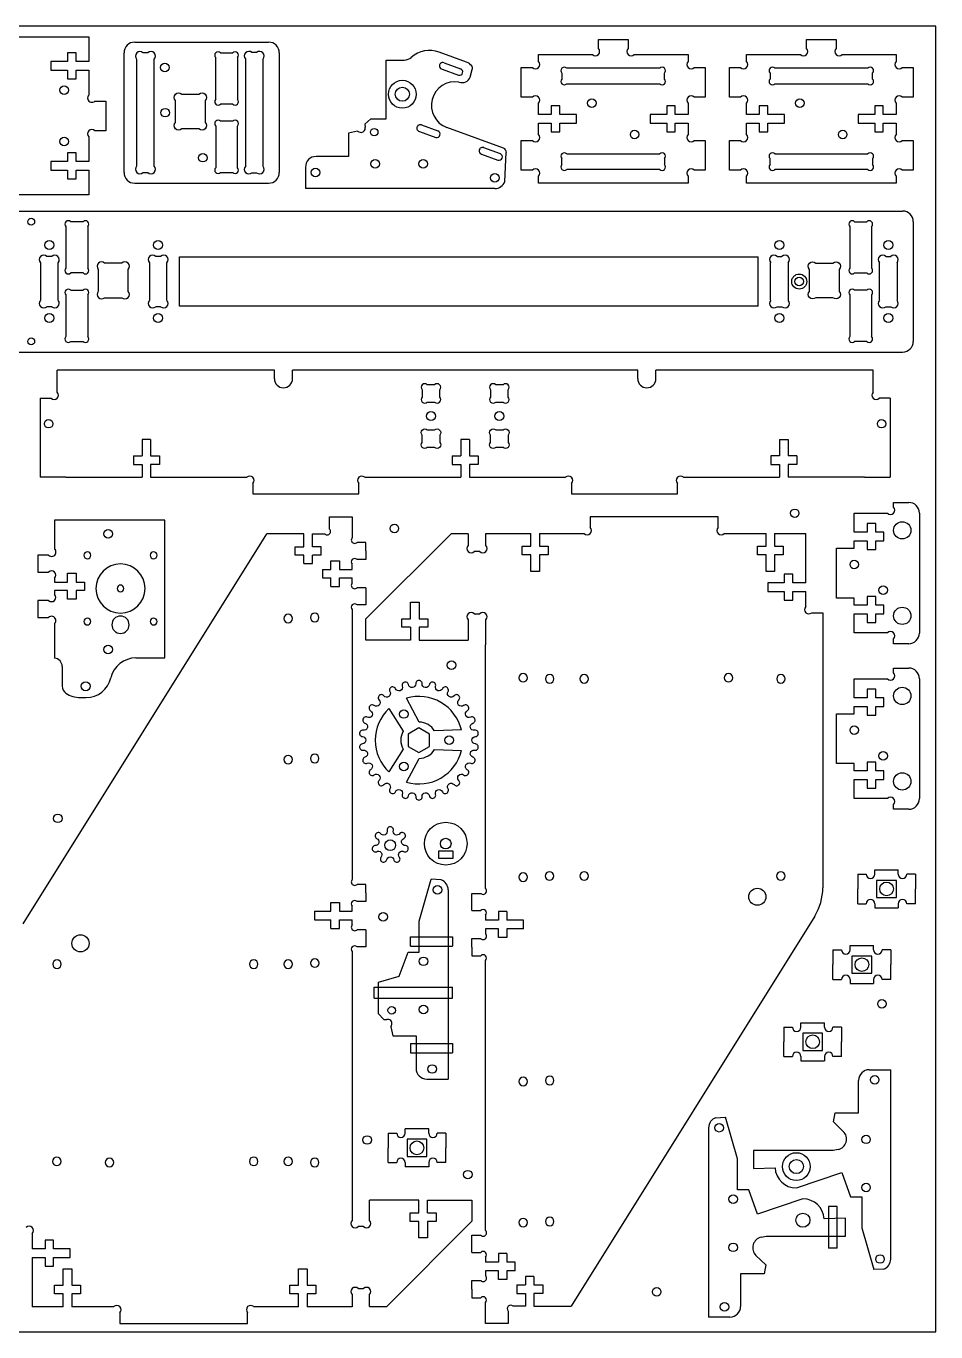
# Model space of a CAD drawing. Header units: millimetres. Extents: x 0 to 1250, y 0 to 611.
# Drawn here: x 824 to 1250, y 0 to 611 of the extents above; entities that cross this region are included whole.
import ezdxf

# ---------------------------------------------------------------- set-up
doc = ezdxf.new("R2010")
doc.units = ezdxf.units.MM
for name, color, linetype in [('helpline', 6, 'Continuous'), ('montaz', 3, 'Continuous'), ('montaz 0', 1, 'Continuous'), ('profil wew', 2, 'Continuous'), ('wybranie 1mm', 4, 'Continuous'), ('wybranie 4mm', 4, 'Continuous'), ('wybranie 5.2', 4, 'Continuous')]:
    doc.layers.add(name, color=color, linetype=linetype)

msp = doc.modelspace()

# ---------------------------------------------------------------- linework, layer by layer
for p, q in [((875.25, 603.5), (937.84, 603.5)), ((1030.49, 594.18), (1017.61, 598.87)), ((1092.14, 600.55), (1092.14, 604.72)), ((1092.14, 604.72), (1106.02, 604.72)), ((1106.02, 604.72), (1106.02, 600.55)), ((1189.48, 600.55), (1189.48, 604.72)), ((1189.48, 604.72), (1203.35, 604.72)), ((1203.35, 604.72), (1203.35, 600.55)), ((870.25, 542.5), (870.25, 598.5)), ((942.84, 598.5), (942.84, 542.5)), ((992.93, 567.6), (992.93, 595.14)), ((992.93, 595.14), (1001.32, 595.14)), ((1064.08, 594.44), (1064.08, 597.72)), ((1064.08, 597.72), (1089.32, 597.72)), ((1108.85, 597.72), (1134.08, 597.72)), ((1134.08, 597.72), (1134.08, 594.44)), ((1161.41, 594.44), (1161.41, 597.72)), ((1161.41, 597.72), (1186.65, 597.72)), ((1206.18, 597.72), (1231.41, 597.72)), ((1231.41, 597.72), (1231.41, 594.44)), ((1032.19, 587.18), (1033.16, 590.69)), ((1056.08, 577.74), (1056.08, 591.61)), ((1056.08, 591.61), (1061.25, 591.61)), ((1136.91, 591.61), (1142.08, 591.61)), ((1142.08, 591.61), (1142.08, 577.74)), ((1153.41, 577.74), (1153.41, 591.61)), ((1153.41, 591.61), (1158.59, 591.61)), ((1234.24, 591.61), (1239.41, 591.61)), ((1239.41, 591.61), (1239.41, 577.74)), ((1026.89, 584.83), (1027.07, 584.79)), ((1061.25, 577.74), (1056.08, 577.74)), ((1064.08, 569.61), (1064.08, 574.91)), ((1134.08, 574.91), (1134.08, 569.61)), ((1142.08, 577.74), (1136.91, 577.74)), ((1158.59, 577.74), (1153.41, 577.74)), ((1161.41, 569.61), (1161.41, 574.91)), ((1231.41, 574.91), (1231.41, 569.61)), ((1239.41, 577.74), (1234.24, 577.74)), ((1070.08, 569.61), (1064.08, 569.61)), ((1074.08, 573.68), (1070.08, 573.68)), ((1070.08, 573.68), (1070.08, 569.61)), ((1074.08, 569.61), (1074.08, 573.68)), ((1081.85, 569.61), (1074.08, 569.61)), ((1081.85, 565.61), (1081.85, 569.61)), ((1124.08, 569.61), (1116.32, 569.61)), ((1116.32, 569.61), (1116.32, 565.61)), ((1128.08, 573.68), (1124.08, 573.68)), ((1124.08, 573.68), (1124.08, 569.61)), ((1128.08, 569.61), (1128.08, 573.68)), ((1134.08, 569.61), (1128.08, 569.61)), ((1167.41, 569.61), (1161.41, 569.61)), ((1171.41, 573.68), (1167.41, 573.68)), ((1167.41, 573.68), (1167.41, 569.61)), ((1171.41, 569.61), (1171.41, 573.68)), ((1179.18, 569.61), (1171.41, 569.61)), ((1179.18, 565.61), (1179.18, 569.61)), ((1221.41, 569.61), (1213.65, 569.61)), ((1213.65, 569.61), (1213.65, 565.61)), ((1225.41, 573.68), (1221.41, 573.68)), ((1221.41, 573.68), (1221.41, 569.61)), ((1225.41, 569.61), (1225.41, 573.68)), ((1231.41, 569.61), (1225.41, 569.61)), ((982.93, 565.11), (985.62, 567.6)), ((982.93, 565.11), (983.04, 563.66)), ((985.62, 567.6), (992.93, 567.6)), ((1047.76, 553.84), (1021.23, 563.5)), ((1064.08, 565.61), (1070.08, 565.61)), ((1064.08, 560.32), (1064.08, 565.61)), ((1070.08, 565.61), (1070.08, 561.54)), ((1074.08, 561.54), (1074.08, 565.61)), ((1074.08, 565.61), (1081.85, 565.61)), ((1116.32, 565.61), (1124.08, 565.61)), ((1124.08, 565.61), (1124.08, 561.54)), ((1128.08, 561.54), (1128.08, 565.61)), ((1128.08, 565.61), (1134.08, 565.61)), ((1134.08, 565.61), (1134.08, 560.32)), ((1161.41, 560.32), (1161.41, 565.61)), ((1161.41, 565.61), (1167.41, 565.61)), ((1167.41, 565.61), (1167.41, 561.54)), ((1171.41, 561.54), (1171.41, 565.61)), ((1171.41, 565.61), (1179.18, 565.61)), ((1213.65, 565.61), (1221.41, 565.61)), ((1221.41, 565.61), (1221.41, 561.54)), ((1225.41, 561.54), (1225.41, 565.61)), ((1225.41, 565.61), (1231.41, 565.61)), ((1231.41, 565.61), (1231.41, 560.32)), ((979.52, 561.77), (975.31, 560.96)), ((975.31, 560.96), (975.31, 550)), ((1056.08, 543.61), (1056.08, 557.49)), ((1056.08, 557.49), (1061.25, 557.49)), ((1070.08, 561.54), (1074.08, 561.54)), ((1124.08, 561.54), (1128.08, 561.54)), ((1136.91, 557.49), (1142.08, 557.49)), ((1142.08, 557.49), (1142.08, 543.61)), ((1153.41, 543.61), (1153.41, 557.49)), ((1153.41, 557.49), (1158.59, 557.49)), ((1167.41, 561.54), (1171.41, 561.54)), ((1221.41, 561.54), (1225.41, 561.54)), ((1234.24, 557.49), (1239.41, 557.49)), ((1239.41, 557.49), (1239.41, 543.61)), ((975.31, 550), (960.11, 550)), ((1048.39, 538.29), (1049.07, 551.86)), ((955.11, 545), (955.11, 535)), ((1061.25, 543.61), (1056.08, 543.61)), ((1064.08, 537.5), (1064.08, 540.78)), ((1134.08, 540.78), (1134.08, 537.5)), ((1142.08, 543.61), (1136.91, 543.61)), ((1158.59, 543.61), (1153.41, 543.61)), ((1161.41, 537.5), (1161.41, 540.78)), ((1231.41, 540.78), (1231.41, 537.5)), ((1239.41, 543.61), (1234.24, 543.61)), ((875.25, 537.5), (937.84, 537.5)), ((1043.69, 535), (955.11, 535)), ((1134.08, 537.5), (1064.08, 537.5)), ((1231.41, 537.5), (1161.41, 537.5)), ((819.13, 524.48), (1234.41, 524.48)), ((1239.41, 519.48), (1239.41, 463.48)), ((819.13, 458.48), (1234.41, 458.48)), ((838.99, 439.68), (838.99, 450.02)), ((940.57, 450.02), (838.99, 450.02)), ((940.57, 446.02), (940.57, 450.02)), ((949.07, 446.02), (949.07, 450.02)), ((1110.54, 450.02), (949.07, 450.02)), ((1110.54, 446.02), (1110.54, 450.02)), ((1220.63, 450.02), (1119.04, 450.02)), ((1119.04, 446.02), (1119.04, 450.02)), ((1220.63, 439.68), (1220.63, 450.02)), ((830.99, 436.85), (830.99, 399.97)), ((830.99, 436.85), (836.16, 436.85)), ((1228.63, 436.85), (1223.45, 436.85)), ((1228.63, 436.85), (1228.63, 399.97)), ((878.69, 417.64), (878.69, 409.87)), ((882.69, 417.64), (878.69, 417.64)), ((882.69, 417.64), (882.69, 409.87)), ((1027.81, 417.64), (1027.81, 409.87)), ((1031.81, 417.64), (1027.81, 417.64)), ((1031.81, 417.64), (1031.81, 409.87)), ((1176.92, 417.64), (1176.92, 409.87)), ((1176.92, 417.64), (1180.92, 417.64)), ((1180.92, 417.64), (1180.92, 409.87)), ((874.62, 409.87), (874.62, 405.87)), ((874.62, 409.87), (878.69, 409.87)), ((882.69, 409.87), (886.76, 409.87)), ((886.76, 409.87), (886.76, 405.87)), ((1023.73, 409.87), (1023.73, 405.87)), ((1023.73, 409.87), (1027.81, 409.87)), ((1031.81, 409.87), (1035.88, 409.87)), ((1035.88, 409.87), (1035.88, 405.87)), ((1172.85, 409.87), (1172.85, 405.87)), ((1176.92, 409.87), (1172.85, 409.87)), ((1184.99, 409.87), (1180.92, 409.87)), ((1184.99, 409.87), (1184.99, 405.87)), ((874.62, 405.87), (878.69, 405.87)), ((878.69, 405.87), (878.69, 399.87)), ((886.76, 405.87), (882.69, 405.87)), ((882.69, 405.87), (882.69, 399.87)), ((1023.73, 405.87), (1027.81, 405.87)), ((1027.81, 405.87), (1027.81, 399.87)), ((1035.88, 405.87), (1031.81, 405.87)), ((1031.81, 405.87), (1031.81, 399.87)), ((1172.85, 405.87), (1176.92, 405.87)), ((1176.92, 405.87), (1176.92, 399.87)), ((1184.99, 405.87), (1180.92, 405.87)), ((1180.92, 405.87), (1180.92, 399.87)), ((842.99, 399.97), (830.99, 399.97)), ((842.99, 399.87), (842.99, 399.97)), ((842.99, 399.87), (878.69, 399.87)), ((882.69, 399.87), (927.67, 399.87)), ((982.83, 399.87), (1027.81, 399.87)), ((1031.81, 399.87), (1076.78, 399.87)), ((1131.94, 399.87), (1176.92, 399.87)), ((1216.63, 399.87), (1180.92, 399.87)), ((1216.63, 399.87), (1216.63, 399.97)), ((1216.63, 399.97), (1228.63, 399.97)), ((930.5, 397.04), (930.5, 392.07)), ((930.5, 392.07), (980, 392.07)), ((980, 392.07), (980, 397.04)), ((1079.61, 397.04), (1079.61, 392.07)), ((1079.61, 392.07), (1129.12, 392.07)), ((1129.12, 392.07), (1129.12, 397.04)), ((1230.22, 385.89), (1230.22, 388.11)), ((1230.22, 388.11), (1237.32, 388.11)), ((837.79, 379.77), (837.79, 366.3)), ((889.38, 379.77), (837.79, 379.77)), ((889.38, 315.35), (889.38, 379.77)), ((966.38, 375.64), (966.38, 381.4)), ((966.38, 381.4), (977.03, 381.4)), ((977.03, 381.4), (977.03, 372.23)), ((1148.13, 381.4), (1088.33, 381.4)), ((1088.33, 381.4), (1088.33, 376.43)), ((1148.13, 376.43), (1148.13, 381.4)), ((1211.84, 383.06), (1227.39, 383.06)), ((1211.84, 374.14), (1211.84, 383.06)), ((1242.32, 383.11), (1242.32, 327.02)), ((823.07, 190.87), (936.97, 373.4)), ((954.38, 373.4), (936.97, 373.4)), ((954.38, 367.4), (954.38, 373.4)), ((958.38, 373.4), (964.14, 373.4)), ((958.38, 367.4), (958.38, 373.4)), ((983.38, 333.6), (1023.25, 373.47)), ((1031.25, 373.47), (1023.25, 373.47)), ((1031.25, 373.47), (1031.25, 367.98)), ((1039.45, 367.98), (1039.45, 373.6)), ((1039.45, 373.6), (1060.53, 373.6)), ((1060.53, 367.6), (1060.53, 373.6)), ((1064.53, 373.6), (1064.53, 367.6)), ((1064.53, 373.6), (1085.5, 373.6)), ((1150.96, 373.6), (1170.57, 373.6)), ((1170.57, 367.6), (1170.57, 373.6)), ((1174.57, 373.6), (1174.57, 367.6)), ((1174.57, 373.6), (1189.11, 373.6)), ((1189.11, 350.52), (1189.11, 373.6)), ((1217.84, 374.14), (1211.84, 374.14)), ((1221.84, 378.22), (1217.84, 378.22)), ((1217.84, 378.22), (1217.84, 374.14)), ((1221.84, 374.14), (1221.84, 378.22)), ((1225.72, 374.14), (1221.84, 374.14)), ((1225.72, 370.14), (1225.72, 374.14)), ((950.31, 363.4), (950.31, 367.4)), ((950.31, 367.4), (954.38, 367.4)), ((962.45, 367.4), (958.38, 367.4)), ((962.45, 363.4), (962.45, 367.4)), ((977.03, 372.23), (977.03, 371.64)), ((983.38, 369.4), (979.28, 369.4)), ((983.38, 365.4), (983.38, 369.4)), ((1056.45, 363.6), (1056.45, 367.6)), ((1056.45, 367.6), (1060.53, 367.6)), ((1064.53, 367.6), (1068.6, 367.6)), ((1068.6, 367.6), (1068.6, 363.6)), ((1166.5, 363.6), (1166.5, 367.6)), ((1166.5, 367.6), (1170.57, 367.6)), ((1174.57, 367.6), (1178.64, 367.6)), ((1178.64, 367.6), (1178.64, 363.6)), ((1203.45, 343.4), (1203.45, 366.73)), ((1203.45, 366.73), (1211.84, 366.73)), ((1211.84, 370.14), (1217.84, 370.14)), ((1211.84, 366.73), (1211.84, 370.14)), ((1217.84, 370.14), (1217.84, 366.07)), ((1221.84, 366.07), (1221.84, 370.14)), ((1221.84, 370.14), (1225.72, 370.14)), ((834.97, 363.47), (829.99, 363.47)), ((829.99, 363.47), (829.99, 355.47)), ((954.38, 363.4), (950.31, 363.4)), ((954.38, 359.52), (954.38, 363.4)), ((958.38, 359.52), (958.38, 363.4)), ((962.45, 363.4), (958.38, 363.4)), ((967.03, 356.8), (967.03, 360.87)), ((967.03, 360.87), (971.03, 360.87)), ((971.03, 360.87), (971.03, 356.8)), ((983.38, 361.4), (979.28, 361.4)), ((983.38, 365.4), (983.38, 361.4)), ((1036.62, 365.15), (1034.08, 365.15)), ((1060.53, 363.6), (1056.45, 363.6)), ((1060.53, 355.84), (1060.53, 363.6)), ((1068.6, 363.6), (1064.53, 363.6)), ((1064.53, 363.6), (1064.53, 355.84)), ((1170.57, 363.6), (1166.5, 363.6)), ((1170.57, 355.84), (1170.57, 363.6)), ((1178.64, 363.6), (1174.57, 363.6)), ((1174.57, 363.6), (1174.57, 355.84)), ((1217.84, 366.07), (1221.84, 366.07)), ((829.99, 355.47), (834.97, 355.47)), ((843.79, 350.87), (843.79, 354.95)), ((843.79, 354.95), (847.79, 354.95)), ((847.79, 354.95), (847.79, 350.87)), ((954.38, 359.52), (958.38, 359.52)), ((963.15, 356.8), (967.03, 356.8)), ((963.15, 356.8), (963.15, 352.8)), ((971.03, 356.8), (977.03, 356.8)), ((977.03, 356.8), (977.03, 359.15)), ((1064.53, 355.84), (1060.53, 355.84)), ((1174.57, 355.84), (1170.57, 355.84)), ((1183.11, 354.6), (1179.11, 354.6)), ((1179.11, 354.6), (1179.11, 350.52)), ((1183.11, 350.52), (1183.11, 354.6)), ((837.79, 352.65), (837.79, 350.87)), ((837.79, 350.87), (843.79, 350.87)), ((847.79, 350.87), (851.68, 350.87)), ((851.68, 350.87), (851.68, 346.87)), ((963.15, 352.8), (967.03, 352.8)), ((967.03, 348.73), (967.03, 352.8)), ((967.03, 348.73), (971.03, 348.73)), ((971.03, 348.73), (971.03, 352.8)), ((971.03, 352.8), (977.03, 352.8)), ((977.03, 350.44), (977.03, 352.8)), ((1171.35, 350.52), (1171.35, 346.52)), ((1179.11, 350.52), (1171.35, 350.52)), ((1189.11, 350.52), (1183.11, 350.52)), ((834.97, 342.27), (829.99, 342.27)), ((829.99, 342.27), (829.99, 334.27)), ((843.79, 346.87), (837.79, 346.87)), ((837.79, 346.87), (837.79, 345.1)), ((843.79, 342.8), (843.79, 346.87)), ((847.79, 342.8), (843.79, 342.8)), ((851.68, 346.87), (847.79, 346.87)), ((847.79, 346.87), (847.79, 342.8)), ((983.38, 348.2), (979.28, 348.2)), ((983.38, 348.2), (983.38, 340.2)), ((1171.35, 346.52), (1179.11, 346.52)), ((1179.11, 346.52), (1179.11, 342.45)), ((1179.11, 342.45), (1183.11, 342.45)), ((1183.11, 342.45), (1183.11, 346.52)), ((1183.11, 346.52), (1189.11, 346.52)), ((1189.11, 339.35), (1189.11, 346.52)), ((1211.84, 343.4), (1203.45, 343.4)), ((1211.84, 339.98), (1211.84, 343.4)), ((1221.84, 344.05), (1217.84, 344.05)), ((1217.84, 344.05), (1217.84, 339.98)), ((1221.84, 339.98), (1221.84, 344.05)), ((977.03, 337.95), (977.03, 212.23)), ((983.38, 340.2), (979.28, 340.2)), ((1004.25, 333.7), (1004.25, 341.46)), ((1004.25, 341.46), (1008.25, 341.46)), ((1008.25, 341.46), (1008.25, 333.7)), ((1191.94, 336.52), (1197.11, 336.52)), ((1197.11, 336.52), (1197.11, 207.76)), ((1217.84, 339.98), (1211.84, 339.98)), ((1225.72, 339.98), (1221.84, 339.98)), ((1225.72, 335.98), (1225.72, 339.98)), ((829.99, 334.27), (834.97, 334.27)), ((837.79, 331.45), (837.79, 315.32)), ((983.38, 323.7), (983.38, 333.6)), ((1000.18, 329.7), (1000.18, 333.7)), ((1000.18, 333.7), (1004.25, 333.7)), ((1008.25, 333.7), (1012.32, 333.7)), ((1012.32, 333.7), (1012.32, 329.7)), ((1031.25, 333.22), (1031.25, 323.7)), ((1034.08, 336.05), (1036.62, 336.05)), ((1039.45, 321.5), (1039.45, 333.22)), ((1211.84, 335.98), (1217.84, 335.98)), ((1211.84, 327.06), (1211.84, 335.98)), ((1217.84, 335.98), (1217.84, 331.91)), ((1217.84, 331.91), (1221.84, 331.91)), ((1221.84, 331.91), (1221.84, 335.98)), ((1221.84, 335.98), (1225.72, 335.98)), ((1004.25, 329.7), (1000.18, 329.7)), ((1004.25, 329.7), (1004.25, 323.7)), ((1012.32, 329.7), (1008.25, 329.7)), ((1008.25, 329.7), (1008.25, 323.7)), ((1227.39, 327.06), (1211.84, 327.06)), ((1230.22, 322.02), (1230.22, 324.23)), ((1004.25, 323.7), (983.38, 323.7)), ((1008.25, 323.7), (1031.25, 323.7)), ((1039.35, 207.44), (1039.35, 321.5)), ((1039.45, 321.5), (1039.35, 321.5)), ((1237.32, 322.02), (1230.22, 322.02)), ((875.81, 315.35), (889.38, 315.35)), ((841.31, 311.35), (841.31, 302.18)), ((1211.84, 305.59), (1227.39, 305.59)), ((1211.84, 296.67), (1211.84, 305.59)), ((1230.22, 308.42), (1230.22, 310.64)), ((1230.22, 310.64), (1237.32, 310.64)), ((1242.32, 305.64), (1242.32, 249.55)), ((1221.84, 300.75), (1217.84, 300.75)), ((1217.84, 300.75), (1217.84, 296.67)), ((1221.84, 296.67), (1221.84, 300.75)), ((849.79, 296.81), (852.44, 296.81)), ((1217.84, 296.67), (1211.84, 296.67)), ((1225.72, 296.67), (1221.84, 296.67)), ((1225.72, 292.67), (1225.72, 296.67)), ((1203.45, 265.93), (1203.45, 289.26)), ((1203.45, 289.26), (1211.84, 289.26)), ((1211.84, 292.67), (1217.84, 292.67)), ((1211.84, 289.26), (1211.84, 292.67)), ((1217.84, 292.67), (1217.84, 288.6)), ((1217.84, 288.6), (1221.84, 288.6)), ((1221.84, 288.6), (1221.84, 292.67)), ((1221.84, 292.67), (1225.72, 292.67)), ((1211.84, 265.93), (1203.45, 265.93)), ((1211.84, 262.51), (1211.84, 265.93)), ((1221.84, 266.58), (1217.84, 266.58)), ((1217.84, 266.58), (1217.84, 262.51)), ((1221.84, 262.51), (1221.84, 266.58)), ((1217.84, 262.51), (1211.84, 262.51)), ((1211.84, 258.51), (1217.84, 258.51)), ((1211.84, 249.59), (1211.84, 258.51)), ((1217.84, 258.51), (1217.84, 254.44)), ((1225.72, 262.51), (1221.84, 262.51)), ((1221.84, 254.44), (1221.84, 258.51)), ((1221.84, 258.51), (1225.72, 258.51)), ((1225.72, 258.51), (1225.72, 262.51)), ((1217.84, 254.44), (1221.84, 254.44)), ((1227.39, 249.59), (1211.84, 249.59)), ((1230.22, 244.55), (1230.22, 246.76)), ((1237.32, 244.55), (1230.22, 244.55)), ((1213.42, 214.16), (1213.42, 207.26)), ((1213.42, 214.16), (1217.42, 214.16)), ((1221.42, 216.16), (1232.4, 216.16)), ((1221.42, 214.16), (1221.42, 216.16)), ((1232.4, 214.16), (1232.4, 216.16)), ((1240.4, 214.16), (1236.4, 214.16)), ((1240.4, 214.16), (1240.4, 207.26)), ((977.03, 212.23), (977.03, 211.64)), ((983.38, 209.4), (979.28, 209.4)), ((983.38, 205.4), (983.38, 209.4)), ((1008.36, 192.24), (1013.98, 211.79)), ((1018.57, 211.56), (1013.98, 211.79)), ((983.38, 205.4), (983.38, 201.4)), ((1021.86, 206.86), (1021.86, 118.28)), ((1033, 205.2), (1037.11, 205.2)), ((1033, 197.2), (1033, 205.2)), ((1213.42, 200.37), (1213.42, 207.26)), ((1240.4, 200.37), (1240.4, 207.26)), ((959.27, 196.8), (967.03, 196.8)), ((959.27, 196.8), (959.27, 192.8)), ((967.03, 200.87), (971.03, 200.87)), ((967.03, 196.8), (967.03, 200.87)), ((971.03, 200.87), (971.03, 196.8)), ((971.03, 196.8), (977.03, 196.8)), ((977.03, 196.8), (977.03, 199.15)), ((983.38, 201.4), (979.28, 201.4)), ((1033, 197.2), (1037.11, 197.2)), ((1049.35, 196.67), (1045.35, 196.67)), ((1045.35, 196.67), (1045.35, 192.6)), ((1049.35, 196.67), (1049.35, 192.6)), ((1213.42, 200.37), (1217.42, 200.37)), ((1221.42, 200.37), (1221.42, 198.37)), ((1221.42, 198.37), (1232.4, 198.37)), ((1232.4, 200.37), (1232.4, 198.37)), ((1240.4, 200.37), (1236.4, 200.37)), ((959.27, 192.8), (967.03, 192.8)), ((967.03, 188.73), (967.03, 192.8)), ((971.03, 192.8), (977.03, 192.8)), ((971.03, 188.73), (971.03, 192.8)), ((977.03, 190.44), (977.03, 192.8)), ((1008.36, 177.73), (1008.36, 192.24)), ((1039.35, 194.95), (1039.35, 192.6)), ((1045.35, 192.6), (1039.35, 192.6)), ((1057.11, 192.6), (1049.35, 192.6)), ((1057.11, 188.6), (1057.11, 192.6)), ((1193.32, 194.52), (1079.41, 12)), ((967.03, 188.73), (971.03, 188.73)), ((983.38, 188.2), (979.28, 188.2)), ((983.38, 188.2), (983.38, 180.2)), ((1033, 184), (1037.11, 184)), ((1033, 180), (1033, 184)), ((1039.35, 188.6), (1039.35, 186.24)), ((1045.35, 188.6), (1039.35, 188.6)), ((1045.35, 184.53), (1045.35, 188.6)), ((1049.35, 184.53), (1045.35, 184.53)), ((1057.11, 188.6), (1049.35, 188.6)), ((1049.35, 188.6), (1049.35, 184.53)), ((977.03, 177.95), (977.03, 63.9)), ((983.38, 180.2), (979.28, 180.2)), ((998.97, 166.42), (1003.08, 177.73)), ((1003.08, 177.73), (1008.36, 177.73)), ((1033, 180), (1033, 176)), ((1201.87, 178.73), (1201.87, 171.84)), ((1201.87, 178.73), (1205.87, 178.73)), ((1209.87, 180.73), (1220.86, 180.73)), ((1209.87, 178.73), (1209.87, 180.73)), ((1220.86, 178.73), (1220.86, 180.73)), ((1228.86, 178.73), (1224.86, 178.73)), ((1228.86, 178.73), (1228.86, 171.84)), ((1033, 176), (1037.11, 176)), ((1039.35, 173.17), (1039.35, 173.75)), ((1039.35, 47.44), (1039.35, 173.17)), ((1201.87, 164.94), (1201.87, 171.84)), ((1228.86, 164.94), (1228.86, 171.84)), ((989.27, 163.6), (998.97, 166.42)), ((989.27, 148.79), (989.27, 163.6)), ((1201.87, 164.94), (1205.87, 164.94)), ((1209.87, 164.94), (1209.87, 162.94)), ((1209.87, 162.94), (1220.86, 162.94)), ((1220.86, 164.94), (1220.86, 162.94)), ((1228.86, 164.94), (1224.86, 164.94)), ((991.75, 146.1), (989.27, 148.79)), ((991.75, 146.1), (993.21, 146.21)), ((995.1, 142.69), (995.91, 138.48)), ((1178.88, 142.63), (1178.88, 135.74)), ((1178.88, 142.63), (1182.88, 142.63)), ((1186.88, 144.63), (1197.87, 144.63)), ((1186.88, 142.63), (1186.88, 144.63)), ((1197.87, 142.63), (1197.87, 144.63)), ((1205.87, 142.63), (1201.87, 142.63)), ((1205.87, 142.63), (1205.87, 135.74)), ((995.91, 138.48), (1006.86, 138.48)), ((1006.86, 138.48), (1006.86, 123.28)), ((1178.88, 128.85), (1178.88, 135.74)), ((1205.87, 128.85), (1205.87, 135.74)), ((1178.88, 128.85), (1182.88, 128.85)), ((1186.88, 128.85), (1186.88, 126.85)), ((1197.87, 128.85), (1197.87, 126.85)), ((1205.87, 128.85), (1201.87, 128.85)), ((1186.88, 126.85), (1197.87, 126.85)), ((1218.87, 122.68), (1228.87, 122.68)), ((1228.87, 34.1), (1228.87, 122.68)), ((1011.86, 118.28), (1021.86, 118.28)), ((1213.87, 102.49), (1213.87, 117.68)), ((1146.96, 100.23), (1151.55, 100.46)), ((1157.17, 80.91), (1151.55, 100.46)), ((1202.11, 98.27), (1202.92, 102.49)), ((1206.7, 93.82), (1202.11, 98.27)), ((1202.92, 102.49), (1213.87, 102.49)), ((993.78, 93.01), (993.78, 86.12)), ((993.78, 93.01), (997.78, 93.01)), ((1012.76, 95.01), (1001.78, 95.01)), ((1001.78, 93.01), (1001.78, 95.01)), ((1012.76, 93.01), (1012.76, 95.01)), ((1020.76, 93.01), (1016.76, 93.01)), ((1020.76, 93.01), (1020.76, 86.12)), ((1143.67, 95.53), (1143.67, 6.95)), ((993.78, 79.23), (993.78, 86.12)), ((1020.76, 79.23), (1020.76, 86.12)), ((1157.17, 66.4), (1157.17, 80.91)), ((1201.96, 84.86), (1164.74, 84.86)), ((1164.74, 84.86), (1164.74, 76.47)), ((1204.24, 85.34), (1201.96, 84.86)), ((993.78, 79.23), (997.78, 79.23)), ((1001.78, 79.23), (1001.78, 77.23)), ((1012.76, 77.23), (1001.78, 77.23)), ((1012.76, 79.23), (1012.76, 77.23)), ((1020.76, 79.23), (1016.76, 79.23)), ((1164.74, 76.47), (1174.76, 76.81)), ((1184.74, 67.36), (1205.97, 74.54)), ((1205.97, 74.54), (1210.09, 63.23)), ((976.93, 63.9), (976.93, 52.18)), ((976.93, 63.9), (977.03, 63.9)), ((985.13, 52.18), (985.13, 61.7)), ((1008.13, 61.7), (985.13, 61.7)), ((1008.13, 55.7), (1008.13, 61.7)), ((1012.13, 55.7), (1012.13, 61.7)), ((1012.13, 61.7), (1033, 61.7)), ((1033, 61.7), (1033, 51.8)), ((1162.45, 66.4), (1157.17, 66.4)), ((1166.57, 55.09), (1162.45, 66.4)), ((1187.8, 62.27), (1166.57, 55.09)), ((1210.09, 63.23), (1215.37, 63.23)), ((1215.37, 63.23), (1215.37, 48.72)), ((1004.06, 51.7), (1004.06, 55.7)), ((1004.06, 55.7), (1008.13, 55.7)), ((1012.13, 55.7), (1016.2, 55.7)), ((1016.2, 55.7), (1016.2, 51.7)), ((982.3, 49.35), (979.76, 49.35)), ((1033, 51.8), (993.13, 11.93)), ((1008.13, 51.7), (1004.06, 51.7)), ((1008.13, 43.94), (1008.13, 51.7)), ((1016.2, 51.7), (1012.13, 51.7)), ((1012.13, 51.7), (1012.13, 43.94)), ((1207.8, 53.17), (1197.79, 52.83)), ((1207.8, 44.77), (1207.8, 53.17)), ((827.28, 46.05), (827.28, 38.88)), ((837.28, 42.95), (833.28, 42.95)), ((833.28, 42.95), (833.28, 38.88)), ((837.28, 38.88), (837.28, 42.95)), ((1012.13, 43.94), (1008.13, 43.94)), ((1033, 45.2), (1037.11, 45.2)), ((1033, 37.2), (1033, 45.2)), ((1168.3, 44.3), (1170.58, 44.77)), ((1170.58, 44.77), (1207.8, 44.77)), ((1215.37, 48.72), (1220.99, 29.17)), ((833.28, 38.88), (827.28, 38.88)), ((845.04, 38.88), (837.28, 38.88)), ((845.04, 34.88), (845.04, 38.88)), ((1033, 37.2), (1037.11, 37.2)), ((1049.35, 36.67), (1045.35, 36.67)), ((1045.35, 36.67), (1045.35, 32.6)), ((1049.35, 36.67), (1049.35, 32.6)), ((827.28, 34.88), (833.28, 34.88)), ((827.28, 34.88), (827.28, 11.8)), ((833.28, 34.88), (833.28, 30.8)), ((833.28, 30.8), (837.28, 30.8)), ((837.28, 30.8), (837.28, 34.88)), ((837.28, 34.88), (845.04, 34.88)), ((1039.35, 34.95), (1039.35, 32.6)), ((1045.35, 32.6), (1039.35, 32.6)), ((1053.23, 32.6), (1049.35, 32.6)), ((1053.23, 28.6), (1053.23, 32.6)), ((1165.84, 35.82), (1170.43, 31.36)), ((1170.43, 31.36), (1169.62, 27.15)), ((841.81, 29.56), (845.81, 29.56)), ((841.81, 21.8), (841.81, 29.56)), ((845.81, 29.56), (845.81, 21.8)), ((951.86, 21.8), (951.86, 29.56)), ((951.86, 29.56), (955.86, 29.56)), ((955.86, 29.56), (955.86, 21.8)), ((1039.35, 28.6), (1039.35, 26.25)), ((1045.35, 28.6), (1039.35, 28.6)), ((1045.35, 24.53), (1045.35, 28.6)), ((1049.35, 24.53), (1045.35, 24.53)), ((1049.35, 28.6), (1049.35, 24.53)), ((1053.23, 28.6), (1049.35, 28.6)), ((1058, 25.88), (1058, 22)), ((1062, 25.88), (1058, 25.88)), ((1062, 25.88), (1062, 22)), ((1169.62, 27.15), (1158.67, 27.15)), ((1158.67, 27.15), (1158.67, 11.95)), ((1225.58, 29.41), (1220.99, 29.17)), ((837.74, 17.8), (837.74, 21.8)), ((837.74, 21.8), (841.81, 21.8)), ((845.81, 21.8), (849.89, 21.8)), ((849.89, 21.8), (849.89, 17.8)), ((947.78, 17.8), (947.78, 21.8)), ((947.78, 21.8), (951.86, 21.8)), ((955.86, 21.8), (959.93, 21.8)), ((959.93, 21.8), (959.93, 17.8)), ((979.76, 20.25), (982.3, 20.25)), ((1033, 24), (1037.11, 24)), ((1033, 20), (1033, 24)), ((1033, 20), (1033, 16)), ((1053.93, 22), (1053.93, 18)), ((1053.93, 22), (1058, 22)), ((1062, 22), (1066.07, 22)), ((1066.07, 22), (1066.07, 18)), ((841.81, 17.8), (837.74, 17.8)), ((841.81, 11.8), (841.81, 17.8)), ((849.89, 17.8), (845.81, 17.8)), ((845.81, 17.8), (845.81, 11.8)), ((951.86, 17.8), (947.78, 17.8)), ((951.86, 11.8), (951.86, 17.8)), ((959.93, 17.8), (955.86, 17.8)), ((955.86, 17.8), (955.86, 11.8)), ((976.93, 17.42), (976.93, 11.8)), ((985.13, 11.93), (985.13, 17.42)), ((1033, 16), (1037.11, 16)), ((1039.35, 13.17), (1039.35, 13.75)), ((1039.35, 4), (1039.35, 13.17)), ((1053.93, 18), (1058, 18)), ((1058, 18), (1058, 12)), ((1066.07, 18), (1062, 18)), ((1062, 18), (1062, 12)), ((841.81, 11.8), (827.28, 11.8)), ((865.43, 11.8), (845.81, 11.8)), ((868.25, 8.97), (868.25, 4)), ((928.05, 4), (928.05, 8.97)), ((951.86, 11.8), (930.88, 11.8)), ((976.93, 11.8), (955.86, 11.8)), ((985.13, 11.93), (993.13, 11.93)), ((1050, 9.75), (1050, 4)), ((1058, 12), (1052.25, 12)), ((1062, 12), (1079.41, 12)), ((1153.67, 6.95), (1143.67, 6.95)), ((868.25, 4), (928.05, 4)), ((1050, 4), (1039.35, 4))]:
    msp.add_line(p, q)
msp.add_lwpolyline([(786.77, 606), (853.79, 606), (853.79, 594.38), (847.79, 594.38), (847.79, 598.46), (843.79, 598.46), (843.79, 594.38), (836.02, 594.38), (836.02, 590.38), (843.79, 590.38), (843.79, 586.31), (847.79, 586.31), (847.79, 590.38), (853.79, 590.38), (853.79, 578.76, 1), (856.62, 575.94), (861.79, 575.94), (861.79, 562.06), (856.62, 562.06, 1), (853.79, 559.23), (853.79, 547.61), (847.79, 547.61), (847.79, 551.68), (843.79, 551.68), (843.79, 547.61), (836.02, 547.61), (836.02, 543.61), (843.79, 543.61), (843.79, 539.54), (847.79, 539.54), (847.79, 543.61), (853.79, 543.61), (853.79, 531.99), (786.77, 531.99)], format="xyb")
for points in [[(1009.69, 303.3, 1.024491), (1006.69, 303.3, -0.971941), (1003.32, 302.89, 1.024491), (1000.41, 302.18, -0.971941), (997.23, 300.97, 1.024491), (994.57, 299.58, -0.971941), (991.77, 297.65, 1.024491), (989.53, 295.66, -0.971941), (987.28, 293.11, 1.024491), (985.57, 290.64, -0.971941), (983.99, 287.64, 1.024491), (982.93, 284.83, -0.971941), (982.12, 281.53, 1.024491), (981.75, 278.55, -0.971941), (981.75, 275.16, 1.024491), (982.12, 272.18, -0.971941), (982.93, 268.88, 1.024491), (983.99, 266.07, -0.971941), (985.57, 263.06, 1.024491), (987.28, 260.6, -0.971941), (989.53, 258.05, 1.024491), (991.77, 256.06, -0.971941), (994.57, 254.13, 1.024491), (997.23, 252.74, -0.971941), (1000.41, 251.53, 1.024491), (1003.32, 250.82, -0.971941), (1006.69, 250.41, 1.024491), (1009.69, 250.41, -0.971941), (1013.06, 250.82, 1.024491), (1015.98, 251.53, -0.971941), (1019.15, 252.74, 1.024491), (1021.81, 254.13, -0.971941), (1024.61, 256.06, 1.024491), (1026.85, 258.05, -0.971941), (1029.1, 260.6, 1.024491), (1030.81, 263.06, -0.971941), (1032.39, 266.07, 1.024491), (1033.45, 268.88, -0.971941), (1034.26, 272.18, 1.024491), (1034.63, 275.16, -0.971941), (1034.63, 278.55, 1.024491), (1034.26, 281.53, -0.971941), (1033.45, 284.83, 1.024491), (1032.39, 287.64, -0.971941), (1030.81, 290.64, 1.024491), (1029.1, 293.11, -0.971941), (1026.85, 295.66, 1.024491), (1024.61, 297.65, -0.971941), (1021.81, 299.58, 1.024491), (1019.15, 300.97, -0.971941), (1015.98, 302.18, 1.024491), (1013.06, 302.89, -0.971941)], [(996.27, 234.71, 1.090298), (993.28, 234.71, -0.90226), (990.23, 233.25, 1.090298), (988.37, 230.91, -0.90226), (987.61, 227.61, 1.090298), (988.28, 224.7, -0.90226), (990.39, 222.05, 1.090298), (993.08, 220.76, -0.90226), (996.46, 220.76, 1.090298), (999.16, 222.05, -0.90226), (1001.27, 224.7, 1.090298), (1001.93, 227.61, -0.90226), (1001.18, 230.91, 1.090298), (999.31, 233.25, -0.90226)]]:
    msp.add_lwpolyline(points, format="xyb", close=True)
msp.add_circle((1020.72, 228.46), 10)
for centre, radius, start, end in [((875.25, 598.5), 5, 90, 180), ((937.84, 598.5), 5, 0, 90), ((1013.24, 586.56), 13.06, 70.43016, 131.27692), ((1090.73, 599.13), 2, 225, 45), ((1107.44, 599.13), 2, 135, 315), ((1188.06, 599.13), 2, 225, 45), ((1204.77, 599.13), 2, 135, 315), ((1001.32, 600.14), 5, 270, 311.27692), ((1028.78, 589.49), 5, 35.21052, 70), ((1062.67, 593.03), 2, 225, 45), ((1135.5, 593.03), 2, 135, 315), ((1160, 593.03), 2, 225, 45), ((1232.83, 593.03), 2, 135, 315), ((1028.44, 588.55), 4, 250, 340), ((1031.23, 591.22), 2, 344.64948, 35.21052), ((1025.11, 573.89), 11.09, 80.79041, 249.49457), ((1062.67, 576.32), 2, 315, 135), ((1135.5, 576.32), 2, 45, 225), ((1160, 576.32), 2, 315, 135), ((1232.83, 576.32), 2, 45, 225), ((981.08, 563.29), 2, 257.08826, 10.48735), ((981.59, 565.53), 4.29, 241.22788, 257.10156), ((1062.67, 558.9), 2, 225, 45), ((1135.5, 558.9), 2, 135, 315), ((1160, 558.9), 2, 225, 45), ((1232.83, 558.9), 2, 135, 315), ((960.11, 545), 5, 90, 180), ((1047.08, 551.96), 2, 357.10649, 70), ((1062.67, 542.2), 2, 315, 135), ((1135.5, 542.2), 2, 45, 225), ((1160, 542.2), 2, 315, 135), ((1232.83, 542.2), 2, 45, 225), ((875.25, 542.5), 5, 180, 270), ((937.84, 542.5), 5, 270, 0), ((1043.69, 540), 5, 270, 340), ((1234.41, 519.48), 5, 0, 90), ((1234.41, 463.48), 5, 270, 0), ((944.82, 446.02), 4.25, 180, 0), ((1114.79, 446.02), 4.25, 180, 0), ((837.57, 438.26), 2, 225, 45), ((1222.04, 438.26), 2, 135, 315), ((929.08, 398.46), 2, 315, 135), ((981.42, 398.46), 2, 45, 225), ((1078.2, 398.46), 2, 315, 135), ((1130.53, 398.46), 2, 45, 225), ((1228.81, 384.48), 2, 225, 45), ((1237.32, 383.11), 5, 0, 90), ((965.26, 374.52), 1.59, 224.99998, 44.99998), ((1086.92, 375.01), 2, 225, 45), ((1149.54, 375.01), 2, 135, 315), ((978.15, 370.52), 1.59, 134.99998, 314.99998), ((1032.67, 366.56), 2, 135, 315), ((1038.04, 366.56), 2, 225, 45), ((836.39, 364.88), 2, 224.48677, 45.51327), ((978.15, 360.28), 1.59, 45.00002, 225.00002), ((836.38, 354.06), 2, 314.99999, 134.99998), ((978.15, 349.32), 1.59, 134.99998, 314.99998), ((836.38, 343.69), 2, 225.00002, 45.00001), ((978.15, 339.08), 1.59, 45.00002, 225.00002), ((1032.67, 334.64), 2, 45, 225), ((1038.04, 334.64), 2, 315, 135), ((1190.52, 337.94), 2, 135, 315), ((836.38, 332.86), 2, 314.99996, 135), ((1228.81, 325.65), 2, 315, 135), ((1237.32, 327.02), 5, 270, 0), ((837.31, 311.35), 4, 0, 83.03169), ((875.81, 303.35), 12, 90, 166.86729), ((852.44, 308.81), 12, 270, 346.86729), ((1228.81, 307), 2, 225, 45), ((1237.32, 305.64), 5, 0, 90), ((845.31, 302.18), 4, 180, 235.89853), ((849.79, 308.81), 12, 235.89853, 270), ((1228.81, 248.18), 2, 315, 135), ((1237.32, 249.55), 5, 270, 0), ((1219.42, 214.16), 2, 180, 0), ((1234.4, 214.16), 2, 180, 0), ((978.15, 210.52), 1.59, 134.99998, 314.99998), ((1016.86, 206.86), 5, 0, 70), ((1172.11, 207.76), 25, 328.03377, 0), ((978.15, 200.28), 1.59, 45.00002, 225.00002), ((1038.23, 206.32), 1.59, 225.00002, 45.00002), ((1219.42, 200.37), 2, 0, 180), ((1234.4, 200.37), 2, 0, 180), ((1038.23, 196.08), 1.59, 314.99998, 134.99998), ((978.15, 189.32), 1.59, 134.99998, 314.99998), ((1038.23, 185.12), 1.59, 225.00002, 45.00002), ((978.15, 179.08), 1.59, 45.00002, 225.00002), ((1207.87, 178.73), 2, 180, 0), ((1222.86, 178.73), 2, 180, 0), ((1038.23, 174.88), 1.59, 314.99998, 134.99998), ((1207.87, 164.94), 2, 0, 180), ((1222.86, 164.94), 2, 0, 180), ((993.57, 144.25), 2, 347.10156, 100.47405), ((991.34, 144.76), 4.29, 331.22788, 347.10156), ((1184.88, 142.63), 2, 180, 0), ((1199.87, 142.63), 2, 180, 0), ((1184.88, 128.85), 2, 0, 180), ((1199.87, 128.85), 2, 0, 180), ((1011.86, 123.28), 5, 180, 270), ((1218.87, 117.68), 5, 90, 180), ((1148.67, 95.53), 5, 110, 180), ((999.78, 93.01), 2, 180, 0), ((1014.76, 93.01), 2, 180, 0), ((1203.22, 90.23), 5, 281.8034, 45.85877), ((999.78, 79.23), 2, 0, 180), ((1014.76, 79.23), 2, 0, 180), ((1184.74, 77.36), 10, 183.18595, 270), ((1187.8, 52.27), 10, 3.18595, 90), ((825.86, 47.46), 2, 315, 135), ((978.35, 50.76), 2, 135, 315), ((983.72, 50.76), 2, 225, 45), ((1038.23, 46.32), 1.59, 225.00002, 45.00002), ((1169.33, 39.4), 5, 101.8034, 225.85877), ((1038.23, 36.08), 1.59, 314.99998, 134.99998), ((1223.87, 34.1), 5, 290, 0), ((1038.23, 25.12), 1.59, 225.00002, 45.00002), ((978.35, 18.84), 2, 45, 225), ((983.72, 18.84), 2, 315, 135), ((866.84, 10.39), 2, 315, 135), ((929.47, 10.39), 2, 45, 225), ((1038.23, 14.88), 1.59, 314.99998, 134.99998), ((1051.12, 10.88), 1.59, 44.99998, 224.99998), ((1153.67, 11.95), 5, 270, 0)]:
    msp.add_arc(centre, radius, start, end)
at = {"layer": 'helpline'}
for p, q in [((1250, 611), (0, 611)), ((1250, 0), (1250, 611)), ((0, 0), (1250, 0))]:
    msp.add_line(p, q, dxfattribs=at)
at = {"layer": 'montaz'}
for centre, radius in [((889.3, 591.59), 2), ((1089.08, 574.91), 2), ((1186.41, 574.91), 2), ((1109.08, 560.32), 2), ((1206.41, 560.32), 2), ((842.29, 557), 2), ((907.14, 549.42), 2), ((959.83, 542.5), 2), ((1043.69, 540), 2), ((835.29, 508.56), 2.1), ((1176.82, 508.56), 2.1), ((886.19, 474.4), 2.1), ((1227.73, 474.4), 2.1), ((834.99, 424.95), 2), ((1224.63, 424.95), 2), ((1183.96, 383.04), 2), ((996.69, 375.95), 2), ((1211.84, 359.06), 2), ((1225.39, 347.06), 2), ((1211.84, 281.59), 2), ((839.26, 240.3), 2), ((994.77, 227.71), 2.5), ((1020.72, 228.46), 2.5), ((1226.91, 207.26), 3.2), ((1215.37, 171.84), 3.2), ((1192.38, 135.74), 3.2), ((1014.36, 123.01), 2), ((1221.37, 117.96), 2), ((1148.67, 95.53), 2), ((1007.27, 86.12), 3.2), ((1223.87, 34.1), 2), ((1119.4, 18.7), 2), ((1151.17, 11.68), 2)]:
    msp.add_circle(centre, radius, dxfattribs=at)
for centre, radius, start, end in [((853.09, 363.37), 1.6, 90, 270), ((853.09, 363.37), 1.6, 270, 90), ((868.59, 347.87), 1.6, 90, 270), ((868.59, 347.87), 1.6, 270, 90), ((959.42, 334.29), 2, 90, 270), ((959.42, 334.29), 2, 270, 90), ((884.09, 332.37), 1.6, 90, 270), ((884.09, 332.37), 1.6, 270, 90), ((1056.96, 306.11), 2, 90, 270), ((1056.96, 306.11), 2, 270, 90), ((1177.53, 305.6), 2, 90, 270), ((1177.53, 305.6), 2, 270, 90), ((838.85, 79.8), 2, 90, 270), ((838.85, 79.8), 2, 270, 90), ((959.42, 79.29), 2, 90, 270), ((959.42, 79.29), 2, 270, 90), ((1056.96, 51.11), 2, 90, 270), ((1056.96, 51.11), 2, 270, 90)]:
    msp.add_arc(centre, radius, start, end, dxfattribs=at)
at = {"layer": 'montaz 0'}
for p, q in [((1017.29, 224.92), (1017.29, 221.72)), ((1024.14, 224.92), (1017.29, 224.92)), ((1017.29, 221.72), (1024.14, 221.72)), ((1024.14, 221.72), (1024.14, 224.92))]:
    msp.add_line(p, q, dxfattribs=at)
for centre in [(1023.45, 311.99), (1001.11, 289.11), (1022.34, 276.85), (1225.39, 269.59), (1001.11, 264.6), (1016.86, 206.86), (991.43, 194.2), (1224.78, 153.52), (983.98, 89.79), (1031.06, 73.58)]:
    msp.add_circle(centre, 2, dxfattribs=at)
at = {"layer": 'profil wew'}
for p, q in [((876.15, 595.54), (876.15, 545.47)), ((881.38, 598.5), (879.12, 598.5)), ((884.35, 545.47), (884.35, 595.54)), ((913.14, 576.75), (913.14, 596.26)), ((915.39, 598.5), (921.11, 598.5)), ((923.36, 596.26), (923.36, 576.75)), ((927.06, 595.64), (927.06, 545.37)), ((932.29, 598.6), (930.03, 598.6)), ((935.26, 545.37), (935.26, 595.64)), ((1019.95, 593.87), (1027.65, 591.07)), ((1019.03, 590.81), (1026.73, 588.01)), ((1075.08, 589.02), (1075.08, 586.21)), ((1120.84, 591.26), (1077.33, 591.26)), ((1123.08, 586.21), (1123.08, 589.02)), ((1172.42, 589.02), (1172.42, 586.21)), ((1218.17, 591.26), (1174.66, 591.26)), ((1220.41, 586.21), (1220.41, 589.02)), ((1077.33, 583.96), (1120.84, 583.96)), ((1174.66, 583.96), (1218.17, 583.96)), ((921.11, 574.51), (915.39, 574.51)), ((913.14, 564.26), (913.14, 544.75)), ((921.11, 566.5), (915.39, 566.5)), ((923.36, 544.75), (923.36, 564.26)), ((1009.34, 564.74), (1017.05, 561.94)), ((1008.42, 561.68), (1016.13, 558.88)), ((1037.38, 551.13), (1045.08, 548.33)), ((1038.47, 554.14), (1046.18, 551.33)), ((1077.33, 551.26), (1120.84, 551.26)), ((1174.66, 551.26), (1218.17, 551.26)), ((1075.08, 546.21), (1075.08, 549.02)), ((1120.84, 543.96), (1077.33, 543.96)), ((1123.08, 549.02), (1123.08, 546.21)), ((1172.42, 546.21), (1172.42, 549.02)), ((1218.17, 543.96), (1174.66, 543.96)), ((1220.41, 549.02), (1220.41, 546.21)), ((879.12, 542.5), (881.38, 542.5)), ((915.39, 542.5), (921.11, 542.5)), ((930.03, 542.4), (932.29, 542.4)), ((851.06, 519.48), (845.33, 519.48)), ((1211.96, 519.48), (1217.68, 519.48)), ((843.09, 517.24), (843.09, 497.73)), ((853.3, 517.24), (853.3, 497.73)), ((1209.71, 517.24), (1209.71, 497.73)), ((1219.93, 517.24), (1219.93, 497.73)), ((836.42, 503.25), (834.16, 503.25)), ((887.33, 503.25), (885.06, 503.25)), ((896.19, 502.98), (1166.82, 502.98)), ((896.19, 479.98), (896.19, 502.98)), ((1166.82, 479.98), (1166.82, 502.98)), ((1175.69, 503.25), (1177.95, 503.25)), ((1226.6, 503.25), (1228.86, 503.25)), ((831.19, 500.28), (831.19, 482.69)), ((839.39, 482.69), (839.39, 500.28)), ((851.06, 495.48), (845.33, 495.48)), ((882.09, 500.28), (882.09, 482.69)), ((890.29, 482.69), (890.29, 500.28)), ((1172.72, 482.69), (1172.72, 500.28)), ((1180.92, 500.28), (1180.92, 482.69)), ((1211.96, 495.48), (1217.68, 495.48)), ((1223.63, 482.69), (1223.63, 500.28)), ((1231.83, 500.28), (1231.83, 482.69)), ((843.09, 485.23), (843.09, 465.73)), ((845.33, 487.48), (851.06, 487.48)), ((853.3, 485.23), (853.3, 465.73)), ((1209.71, 485.23), (1209.71, 465.73)), ((1217.68, 487.48), (1211.96, 487.48)), ((1219.93, 485.23), (1219.93, 465.73)), ((836.42, 479.72), (834.16, 479.72)), ((887.33, 479.72), (885.06, 479.72)), ((1166.82, 479.98), (896.19, 479.98)), ((1175.69, 479.72), (1177.95, 479.72)), ((1226.6, 479.72), (1228.86, 479.72)), ((845.33, 463.48), (851.06, 463.48)), ((1217.68, 463.48), (1211.96, 463.48))]:
    msp.add_line(p, q, dxfattribs=at)
at = {"layer": 'profil wew', "linetype": 'ByBlock'}
for p, q in [((1008.27, 285.35), (1002.39, 296.48)), ((994.1, 291.68), (1000.79, 281.03)), ((1028.08, 281.65), (1015.51, 281.18)), ((1000.79, 272.68), (994.1, 262.03)), ((1015.51, 272.53), (1028.08, 272.06)), ((1002.39, 257.23), (1008.27, 268.36))]:
    msp.add_line(p, q, dxfattribs=at)
at = {"layer": 'profil wew'}
for points in [[(908.24, 565.91, -0.980272), (905.27, 562.94), (897.23, 562.94, -0.980272), (894.26, 565.91), (894.26, 576.18, -0.980272), (897.23, 579.14), (905.27, 579.14, -0.980272), (908.24, 576.18)], [(858.2, 486.89, 0.980272), (861.17, 483.92), (869.22, 483.92, 0.980272), (872.19, 486.89), (872.19, 497.15, 0.980272), (869.22, 500.12), (861.17, 500.12, 0.980272), (858.2, 497.15)], [(1204.81, 486.89, -0.980272), (1201.84, 483.92), (1193.8, 483.92, -0.980272), (1190.83, 486.89), (1190.83, 497.15, -0.980272), (1193.8, 500.12), (1201.84, 500.12, -0.980272), (1204.81, 497.15)], [(1015.52, 443.22), (1012.09, 443.22, 0.975446), (1009.71, 440.84), (1009.71, 437.41, 0.975446), (1012.09, 435.02), (1015.52, 435.02, 0.975446), (1017.91, 437.41), (1017.91, 440.84, 0.975446)], [(1047.52, 443.22), (1044.09, 443.22, 0.975446), (1041.71, 440.84), (1041.71, 437.41, 0.975446), (1044.09, 435.02), (1047.52, 435.02, 0.975446), (1049.91, 437.41), (1049.91, 440.84, 0.975446)], [(1015.52, 413.82), (1012.09, 413.82, -0.975446), (1009.71, 416.21), (1009.71, 419.64, -0.975446), (1012.09, 422.02), (1015.52, 422.02, -0.975446), (1017.91, 419.64), (1017.91, 416.21, -0.975446)], [(1047.52, 413.82), (1044.09, 413.82, -0.975446), (1041.71, 416.21), (1041.71, 419.64, -0.975446), (1044.09, 422.02), (1047.52, 422.02, -0.975446), (1049.91, 419.64), (1049.91, 416.21, -0.975446)]]:
    msp.add_lwpolyline(points, format="xyb", close=True, dxfattribs=at)
msp.add_lwpolyline([(1003.19, 273.97), (1008.19, 271.08), (1013.19, 273.97), (1013.19, 279.74), (1008.19, 282.63), (1003.19, 279.74)], close=True, dxfattribs=at)
for centre, radius in [((842.29, 581), 2), ((1000.43, 579.14), 3.3), ((889.5, 570.5), 2), ((987.29, 561.39), 1.75), ((987.72, 546.54), 2), ((1010.22, 546.54), 2), ((826.83, 519.48), 1.6), ((886.19, 508.56), 2.1), ((1227.73, 508.56), 2.1), ((1186.07, 491.48), 2), ((835.29, 474.4), 2.1), ((1176.82, 474.4), 2.1), ((826.83, 463.48), 1.6), ((1013.81, 428.52), 2.1), ((1045.81, 428.52), 2.1), ((1234.27, 375.06), 4.05), ((862.79, 373.39), 2), ((1234.27, 335.06), 4.05), ((862.79, 319.35), 2), ((852.31, 302.11), 2.1), ((1234.27, 297.59), 4.05), ((1234.27, 257.59), 4.05), ((1166.5, 203.6), 4), ((849.89, 181.8), 4), ((1010.33, 173.39), 2), ((1010.33, 150.89), 2), ((995.47, 150.46), 1.75), ((1217.34, 90.08), 2), ((1184.74, 77.36), 3.3), ((1217.34, 67.58), 2), ((1155.2, 62.06), 2), ((1187.8, 52.27), 3.3), ((1155.2, 39.56), 2)]:
    msp.add_circle(centre, radius, dxfattribs=at)
for centre, radius, start, end in [((877.66, 596.99), 2.1, 46.14158, 223.85842), ((882.84, 596.99), 2.1, 316.14158, 133.85842), ((914.26, 597.38), 1.59, 45, 225), ((922.23, 597.38), 1.59, 315, 135), ((928.57, 597.09), 2.1, 46.14158, 223.85842), ((933.74, 597.09), 2.1, 316.14158, 133.85842), ((1019.4, 592.37), 1.6, 70, 256.58793), ((1027.1, 589.56), 1.6, 256.58793, 70), ((1076.21, 590.14), 1.59, 45, 225), ((1121.96, 590.14), 1.59, 315, 135), ((1173.54, 590.14), 1.59, 45, 225), ((1219.29, 590.14), 1.59, 315, 135), ((1076.21, 585.08), 1.59, 135, 315), ((1121.96, 585.08), 1.59, 225, 45), ((1173.54, 585.08), 1.59, 135, 315), ((1219.29, 585.08), 1.59, 225, 45), ((914.26, 575.63), 1.59, 135, 315), ((922.23, 575.63), 1.59, 225, 45), ((914.26, 565.38), 1.59, 45, 225), ((922.23, 565.38), 1.59, 315, 135), ((1008.8, 563.24), 1.6, 70, 256.58793), ((1016.5, 560.43), 1.6, 256.58793, 70), ((1037.93, 552.63), 1.6, 70, 250), ((1045.63, 549.83), 1.6, 250, 70), ((1076.21, 550.14), 1.59, 45, 225), ((1121.96, 550.14), 1.59, 315, 135), ((1173.54, 550.14), 1.59, 45, 225), ((1219.29, 550.14), 1.59, 315, 135), ((877.66, 544.02), 2.1, 136.14158, 313.85842), ((882.84, 544.02), 2.1, 226.14158, 43.85842), ((914.26, 543.63), 1.59, 135, 315), ((922.23, 543.63), 1.59, 225, 45), ((928.57, 543.92), 2.1, 136.14158, 313.85842), ((933.74, 543.92), 2.1, 226.14158, 43.85842), ((1076.21, 545.08), 1.59, 135, 315), ((1121.96, 545.08), 1.59, 225, 45), ((1173.54, 545.08), 1.59, 135, 315), ((1219.29, 545.08), 1.59, 225, 45), ((844.21, 518.36), 1.59, 45, 225), ((852.18, 518.36), 1.59, 315, 135), ((1210.84, 518.36), 1.59, 45, 225), ((1218.81, 518.36), 1.59, 315, 135), ((832.7, 501.73), 2.1, 46.14158, 223.85842), ((837.87, 501.73), 2.1, 316.14158, 133.85842), ((883.61, 501.73), 2.1, 46.14158, 223.85842), ((888.78, 501.73), 2.1, 316.14158, 133.85842), ((1174.24, 501.73), 2.1, 46.14158, 223.85842), ((1179.41, 501.73), 2.1, 316.14158, 133.85842), ((1225.14, 501.73), 2.1, 46.14158, 223.85842), ((1230.31, 501.73), 2.1, 316.14158, 133.85842), ((844.21, 496.61), 1.59, 135, 315), ((852.18, 496.61), 1.59, 225, 45), ((1210.84, 496.61), 1.59, 135, 315), ((1218.81, 496.61), 1.59, 225, 45), ((844.21, 486.36), 1.59, 45, 225), ((852.18, 486.36), 1.59, 315, 135), ((1210.84, 486.36), 1.59, 45, 225), ((1218.81, 486.36), 1.59, 315, 135), ((832.7, 481.23), 2.1, 136.14158, 313.85842), ((837.87, 481.23), 2.1, 226.14158, 43.85842), ((883.61, 481.23), 2.1, 136.14158, 313.85842), ((888.78, 481.23), 2.1, 226.14158, 43.85842), ((1174.24, 481.23), 2.1, 136.14158, 313.85842), ((1179.41, 481.23), 2.1, 226.14158, 43.85842), ((1225.14, 481.23), 2.1, 136.14158, 313.85842), ((1230.31, 481.23), 2.1, 226.14158, 43.85842), ((844.21, 464.6), 1.59, 135, 315), ((852.18, 464.6), 1.59, 225, 45), ((1210.84, 464.6), 1.59, 135, 315), ((1218.81, 464.6), 1.59, 225, 45), ((884.09, 363.37), 1.6, 90, 270), ((884.09, 363.37), 1.6, 270, 90), ((868.59, 347.87), 11.5, 90, 270), ((868.59, 347.87), 11.5, 270, 90), ((853.09, 332.37), 1.6, 90, 270), ((853.09, 332.37), 1.6, 270, 90), ((868.59, 330.87), 4.05, 90, 270), ((868.59, 330.87), 4.05, 270, 90), ((947.03, 333.78), 2, 90, 270), ((947.03, 333.78), 2, 270, 90), ((1069.35, 305.6), 2, 90, 270), ((1069.35, 305.6), 2, 270, 90), ((1085.49, 305.6), 2, 90, 270), ((1085.49, 305.6), 2, 270, 90), ((1152.95, 306.11), 2, 90, 270), ((1152.95, 306.11), 2, 270, 90), ((1008.19, 276.85), 8.5, 30.56375, 89.43625), ((1008.19, 276.85), 8.5, 150.56375, 209.43625), ((947.03, 267.76), 2, 90, 270), ((947.03, 267.76), 2, 270, 90), ((959.42, 268.27), 2, 90, 270), ((959.42, 268.27), 2, 270, 90), ((1008.19, 276.85), 8.5, 270.56375, 329.43625), ((1056.93, 212.81), 2, 90, 270), ((1056.93, 212.81), 2, 270, 90), ((1069.31, 213.32), 2, 90, 270), ((1069.31, 213.32), 2, 270, 90), ((1085.49, 213.32), 2, 90, 270), ((1085.49, 213.32), 2, 270, 90), ((1177.49, 213.32), 2, 90, 270), ((1177.49, 213.32), 2, 270, 90), ((838.89, 172.08), 2, 90, 270), ((838.89, 172.08), 2, 270, 90), ((930.89, 172.08), 2, 90, 270), ((930.89, 172.08), 2, 270, 90), ((947.07, 172.08), 2, 90, 270), ((947.07, 172.08), 2, 270, 90), ((959.46, 172.59), 2, 90, 270), ((959.46, 172.59), 2, 270, 90), ((1056.96, 117.13), 2, 90, 270), ((1056.96, 117.13), 2, 270, 90), ((1069.35, 117.64), 2, 90, 270), ((1069.35, 117.64), 2, 270, 90), ((863.43, 79.29), 2, 90, 270), ((863.43, 79.29), 2, 270, 90), ((930.89, 79.8), 2, 90, 270), ((930.89, 79.8), 2, 270, 90), ((947.03, 79.8), 2, 90, 270), ((947.03, 79.8), 2, 270, 90), ((1069.35, 51.62), 2, 90, 270), ((1069.35, 51.62), 2, 270, 90)]:
    msp.add_arc(centre, radius, start, end, dxfattribs=at)
at = {"layer": 'profil wew', "linetype": 'ByBlock'}
for start, end in [(13.54221, 106.45779), (133.54221, 226.45779), (253.54221, 346.45779)]:
    msp.add_arc((1008.19, 276.85), 20.46, start, end, dxfattribs=at)
at = {"layer": 'wybranie 1mm'}
for p, q in [((1231.53, 211.26), (1222.29, 211.26)), ((1222.29, 211.26), (1222.29, 203.26)), ((1231.53, 203.26), (1231.53, 211.26)), ((1222.29, 203.26), (1231.53, 203.26)), ((1219.99, 175.84), (1210.75, 175.84)), ((1210.75, 175.84), (1210.75, 167.84)), ((1219.99, 167.84), (1219.99, 175.84)), ((1210.75, 167.84), (1219.99, 167.84)), ((1197, 139.74), (1187.76, 139.74)), ((1187.76, 139.74), (1187.76, 131.74)), ((1197, 131.74), (1197, 139.74)), ((1187.76, 131.74), (1197, 131.74)), ((1011.89, 90.12), (1002.65, 90.12)), ((1002.65, 90.12), (1002.65, 82.12)), ((1011.89, 82.12), (1011.89, 90.12)), ((1002.65, 82.12), (1011.89, 82.12))]:
    msp.add_line(p, q, dxfattribs=at)
msp.add_circle((1186.07, 491.48), 3.5, dxfattribs=at)
at = {"layer": 'wybranie 4mm'}
for p, q in [((1004.27, 180.53), (1004.27, 184.93)), ((1004.27, 184.93), (1023.86, 184.93)), ((1023.86, 184.93), (1023.86, 180.53)), ((1004.27, 180.53), (1023.86, 180.53)), ((987.27, 161.23), (1023.86, 161.23)), ((987.27, 156.23), (987.27, 161.23)), ((1023.86, 156.23), (1023.86, 161.23)), ((987.27, 156.23), (1023.86, 156.23)), ((1004.27, 134.93), (1004.27, 130.53)), ((1004.27, 134.93), (1023.86, 134.93)), ((1023.86, 134.93), (1023.86, 130.53)), ((1004.27, 130.53), (1023.86, 130.53)), ((1203.79, 58.71), (1199.79, 58.71)), ((1199.79, 58.71), (1199.79, 39.23)), ((1203.79, 39.23), (1203.79, 58.71)), ((1203.79, 39.23), (1199.79, 39.23))]:
    msp.add_line(p, q, dxfattribs=at)
at = {"layer": 'wybranie 5.2'}
for centre in [(1000.43, 579.14), (1184.74, 77.36)]:
    msp.add_circle(centre, 6.5, dxfattribs=at)

doc.saveas('drawing.dxf')
